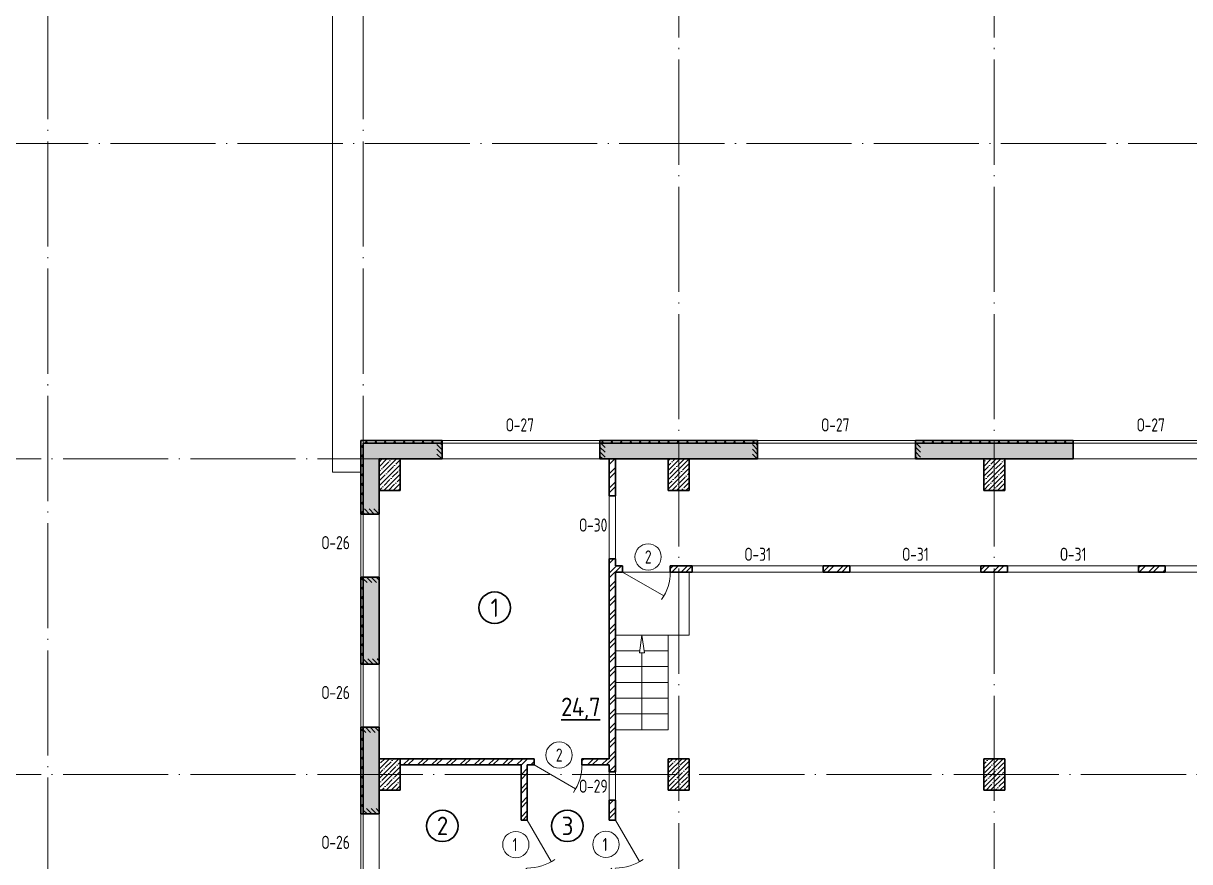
# Model space of a CAD drawing. Extents: x -965262 to 1142518, y -357520 to 71675.
# Drawn here: x -583774 to -561589, y -207011 to -191067 of the extents above; entities that cross this region are included whole.
import ezdxf

# ---------------------------------------------------------------- set-up
doc = ezdxf.new("R2010")
doc.units = 0
doc.header["$LTSCALE"] = 10
doc.linetypes.add('DOTE', pattern=[2.42, 2, -0.2, 0.02, -0.2])
doc.layers.get('0').update_dxf_attribs({"linetype": 'CONTINUOUS', "lineweight": 30})
doc.layers.add('DOTE', color=7, linetype='DOTE', lineweight=9)
doc.styles.add('GOST-2.304_Type-B', font='isocpeur.ttf', dxfattribs={"width": 0.9})
doc.styles.get("Standard").update_dxf_attribs({"font": 'isocpeur.ttf', "height": 300})
pattern_1 = [(45, (-631849.92, -214472.12), (-89.80256, 89.80256), []), (45, (-631760.11, -214472.12), (-89.80256, 89.80256), [158.75, -31.75, 0, -31.75])]
pattern_2 = [(135, (-631849.92, -214472.12), (-89.80256, -89.80256), []), (225, (-631849.92, -214472.12), (89.80256, -89.80256), [])]
pattern_3 = [(135, (-1378181, -304977.83), (-44.9012806, -44.9012806), [])]
pattern_4 = [(135, (-1372181, -304977.83), (-44.9012806, -44.9012806), [])]

msp = doc.modelspace()

# ---------------------------------------------------------------- hatches: boundary and pattern name
at = {"lineweight": 15}
h = msp.add_hatch(dxfattribs=at)
h.set_pattern_fill('ANSI37', color=256, scale=40, angle=90)
h.set_pattern_definition(pattern_2)
h.paths.add_polyline_path([(-577357.4, -200402.1), (-577307.4, -200402.1), (-577307.4, -199052.1), (-575807.2, -199052.1), (-575807.2, -199002.1), (-577357.4, -199002.1)])
h = msp.add_hatch(dxfattribs=at)
h.set_pattern_fill('ANSI35', color=256, scale=40)
h.set_pattern_definition([(45, (-544702.22, -199182.91), (-179.6051, 179.6051), []), (45, (-544522.6, -199182.91), (-179.6051, 179.6051), [317.5, -63.5, 0, -63.5])])
h.paths.add_polyline_path([(-543358.3, -199052.1), (-545807.2, -199052.1), (-545807.2, -199352.1), (-543358.3, -199352.1)])
h.paths.add_polyline_path([(-569807.2, -199052.1), (-572807.2, -199052.1), (-572807.2, -199352.1), (-569807.2, -199352.1)])
h.paths.add_polyline_path([(-563807.2, -199052.1), (-566807.2, -199052.1), (-566807.2, -199352.1), (-563807.2, -199352.1)])
h.paths.add_polyline_path([(-557807.2, -199052.1), (-560807.2, -199052.1), (-560807.2, -199352.1), (-557807.2, -199352.1)])
h.paths.add_polyline_path([(-551807.2, -199052.1), (-554807.2, -199052.1), (-554807.2, -199352.1), (-551807.2, -199352.1)])
h.paths.add_polyline_path([(-543358.3, -199052.1), (-548807.2, -199052.1), (-548807.2, -199352.1), (-543358.3, -199352.1)])
h.paths.add_polyline_path([(-541307.4, -199052.1), (-542158.3, -199052.1), (-542158.3, -199352.1), (-541307.4, -199352.1)])
h.paths.add_polyline_path([(-541307.4, -223452.1), (-541307.4, -223352.1), (-541607.4, -223352.1), (-541607.4, -223352.1), (-542007.4, -223352.1), (-542807.4, -223352.1), (-542807.4, -223652.1), (-541307.4, -223652.1)])
h.paths.add_polyline_path([(-545807.4, -223352.1), (-545807.4, -223702.1), (-548807.4, -223702.1), (-548807.4, -223352.1)])
h.paths.add_polyline_path([(-551807.4, -223352.1), (-553107.4, -223352.1), (-553107.4, -223352.1), (-553507.4, -223352.1), (-554807.4, -223352.1), (-554807.4, -223652.1), (-551807.4, -223652.1)])
h.paths.add_polyline_path([(-557807.4, -223352.1), (-559107.4, -223352.1), (-559107.4, -223352.1), (-559507.4, -223352.1), (-560807.4, -223352.1), (-560807.4, -223652.1), (-557807.4, -223652.1)])
h.paths.add_polyline_path([(-563807.4, -223352.1), (-565107.4, -223352.1), (-565107.4, -223352.1), (-565507.4, -223352.1), (-566807.4, -223352.1), (-566807.4, -223652.1), (-563807.4, -223652.1)])
h.paths.add_polyline_path([(-569807.4, -223352.1), (-571107.4, -223352.1), (-571107.4, -223352.1), (-571507.4, -223352.1), (-572807.4, -223352.1), (-572807.4, -223652.1), (-569807.4, -223652.1)])
h.paths.add_polyline_path([(-575807.4, -223352.1), (-576607.4, -223352.1), (-576607.4, -223352.1), (-577007.4, -223352.1), (-577307.4, -223536), (-577307.4, -223652.1), (-575807.4, -223652.1)])
h.paths.add_polyline_path([(-577007.4, -213002.1), (-577307.4, -213002.1), (-577307.4, -213927.1), (-577007.4, -213927.1), (-577007.4, -213927.1)])
h.paths.add_polyline_path([(-577007.4, -210152.1), (-577307.4, -210152.1), (-577307.4, -211802.1), (-577007.4, -211802.1)])
h.paths.add_polyline_path([(-577007.4, -208952.1), (-577357.4, -208952.1), (-577357.4, -207302.1), (-577007.4, -207302.1)])
h.paths.add_polyline_path([(-577007.4, -204452.1), (-577307.4, -204452.1), (-577307.4, -206102.1), (-577007.4, -206102.1)])
h.paths.add_polyline_path([(-577007.4, -201602.1), (-577307.4, -201602.1), (-577307.4, -203252.1), (-577007.4, -203252.1)])
h.paths.add_polyline_path([(-577307.4, -208952.1), (-577357.4, -208952.1), (-577357.4, -207302.1), (-577307.4, -207302.1)])
h.paths.add_polyline_path([(-577007.4, -223352.1), (-577307.4, -223536), (-577307.4, -221851.9), (-577007.4, -221851.9)])
h.paths.add_polyline_path([(-577307.4, -218851.9), (-577307.4, -216927.1), (-577007.4, -216927.1), (-577007.4, -218851.9)])
h.paths.add_polyline_path([(-577307.4, -200402.1), (-577307.4, -199052.1), (-575807.2, -199052.1), (-575807.2, -199352.1), (-577007.4, -199353), (-577007.4, -200402.1)])
h.paths.add_polyline_path([(-548807.4, -223652.1), (-545807.4, -223652.1), (-545807.4, -223702.1), (-548807.4, -223702.1)])
h = msp.add_hatch()
h.set_pattern_fill('ANSI31', color=3, scale=20, angle=90)
h.set_pattern_definition(pattern_3)
h.paths.add_polyline_path([(-575807.2, -199052.1), (-575807.2, -199352.1), (-575907.2, -199352.1), (-575907.2, -199052.1)])
h = msp.add_hatch(dxfattribs=at)
h.set_pattern_fill('ANSI37', color=256, scale=40, angle=90)
h.set_pattern_definition(pattern_2)
h.paths.add_polyline_path([(-569807.2, -199052.1), (-569807.2, -199002.1), (-572807.2, -199002.1), (-572807.2, -199052.1)])
h = msp.add_hatch()
h.set_pattern_fill('ANSI31', color=3, scale=20, angle=90)
h.set_pattern_definition(pattern_3)
h.paths.add_polyline_path([(-572707.2, -199052.1), (-572707.2, -199352.1), (-572807.2, -199352.1), (-572807.2, -199052.1)])
h = msp.add_hatch()
h.set_pattern_fill('ANSI31', color=3, scale=20, angle=90)
h.set_pattern_definition(pattern_4)
h.paths.add_polyline_path([(-569807.2, -199052.1), (-569807.2, -199352.1), (-569907.2, -199352.1), (-569907.2, -199052.1)])
h = msp.add_hatch(dxfattribs=at)
h.set_pattern_fill('ANSI37', color=256, scale=40, angle=90)
h.set_pattern_definition(pattern_2)
h.paths.add_polyline_path([(-566807.2, -199002.1), (-566807.2, -199052.1), (-563807.2, -199052.1), (-563807.2, -199002.1)])
h = msp.add_hatch()
h.set_pattern_fill('ANSI31', color=3, scale=20, angle=90)
h.set_pattern_definition(pattern_4)
h.paths.add_polyline_path([(-566707.2, -199052.1), (-566707.2, -199352.1), (-566807.2, -199352.1), (-566807.2, -199052.1)])
h = msp.add_hatch(dxfattribs=at)
h.set_pattern_fill('ANSI35', color=256, scale=20, style=0)
h.set_pattern_definition(pattern_1)
h.paths.add_polyline_path([(-576607.4, -199352.1), (-577007.4, -199352.1), (-577007.4, -199952.1), (-576607.4, -199952.1)])
h = msp.add_hatch(dxfattribs=at)
h.set_pattern_fill('ANSI32', color=1, scale=20)
h.set_pattern_definition([(45, (169335.63, -217131.9), (-134.70384, 134.70384), []), (45, (169425.43, -217131.9), (-134.70384, 134.70384), [])])
h.paths.add_polyline_path([(-571107.4, -213142.1), (-572507.9, -213142.1), (-572507.9, -213012.1), (-572627.9, -213012.1), (-572627.9, -213142.1), (-577007.4, -213142.1), (-577007.4, -213262.1), (-571357.4, -213262.1), (-571357.4, -213522.1), (-571107.4, -213522.1)], flags=17)
h.paths.add_polyline_path([(-571107.4, -213142.1), (-572507.4, -213142.1), (-572507.4, -213012.1), (-572627.4, -213012.1), (-572627.4, -213142.1), (-577007.4, -213142.1), (-577007.4, -213262.1), (-571357.4, -213262.1), (-571357.4, -213522.1), (-571107.4, -213522.1)], flags=16)
h.paths.add_polyline_path([(-550117.4, -209752.1), (-550247.4, -209752.1), (-550247.4, -209882.1), (-550117.4, -209882.1)], flags=17)
h.paths.add_polyline_path([(-550117.4, -209752.1), (-550247.4, -209752.1), (-550247.4, -209882.1), (-550117.4, -209882.1)], flags=16)
h.paths.add_polyline_path([(-545787.4, -220832.1), (-545907.4, -220832.1), (-545907.4, -221122.1), (-545787.4, -221122.1)], flags=17)
h.paths.add_polyline_path([(-576607.4, -205172.1), (-576607.4, -205052.1), (-574057.9, -205052.2), (-574057.9, -205172.1), (-574187.9, -205172.1), (-574187.9, -206222), (-574307.9, -206222), (-574307.8, -205172.1), (-576607.4, -205172.1)])
h.paths.add_polyline_path([(-572627.9, -205302.2), (-572627.9, -205172.1), (-573147.9, -205172.1), (-573147.9, -205052.1), (-572627.9, -205052.1), (-572627.9, -201252.1), (-572507.9, -201254.7), (-572507.9, -201382.1), (-572377.9, -201382.1), (-572377.9, -201502.1), (-572507.9, -201502.1), (-572507.9, -205302.2), (-572627.9, -205302.2)])
h.paths.add_polyline_path([(-572627.9, -206222), (-572627.9, -205842.2), (-572507.9, -205842.2), (-572507.9, -206222)])
h.paths.add_polyline_path([(-572627.9, -207511.9), (-572627.9, -207132), (-572507.9, -207132), (-572507.9, -207511.9), (-572627.9, -207511.9)])
h.paths.add_polyline_path([(-577007.4, -208302.1), (-577007.4, -208182.2), (-574307.9, -208182.2), (-574307.9, -207132), (-574187.9, -207132), (-574187.9, -208182), (-574057.9, -208182.1), (-574057.9, -208302.1), (-577007.4, -208302.1)])
h.paths.add_polyline_path([(-572627.8, -208432.1), (-572627.9, -208302.1), (-573147.6, -208302.1), (-573147.6, -208182.1), (-572627.9, -208182.1), (-572627.9, -208051.9), (-572507.9, -208051.9), (-572507.9, -208432.1), (-572627.9, -208432.1)])
h.paths.add_polyline_path([(-572757.9, -210912), (-572757.9, -210532), (-572507.9, -210532), (-572507.9, -210912)])
h.paths.add_polyline_path([(-577007.4, -213262.1), (-577007.4, -213142.1), (-572627, -213142.1), (-572627, -213012.1), (-572507.9, -213011.8), (-572506.9, -213142.1), (-571107.4, -213142.1), (-571107.4, -213522.1), (-571357.4, -213522.1), (-571357.4, -213262.1), (-577007.4, -213262.1)])
h.paths.add_polyline_path([(-576607.9, -217252.1), (-576607.4, -217132.1), (-571507.4, -217132.1), (-571507.4, -217252.1), (-576607.4, -217252.1)])
h.paths.add_polyline_path([(-571357.4, -217052.1), (-571357.4, -216532.1), (-571107.4, -216532.1), (-571107.4, -217052.1)])
h.paths.add_polyline_path([(-572627.9, -200052.1), (-572627.9, -199352.1), (-572507.9, -199352.1), (-572507.9, -200052.1)])
h.paths.add_polyline_path([(-571467.9, -201502.1), (-571467.9, -201382.1), (-571052.4, -201382.1), (-571052.4, -201502.1)])
h.paths.add_polyline_path([(-568562.4, -201502.1), (-568562.4, -201382.1), (-568055, -201382.1), (-568052.5, -201502.1)])
h.paths.add_polyline_path([(-565562.4, -201502.1), (-565562.4, -201382.1), (-565052.5, -201382.1), (-565052.5, -201502.1)])
h.paths.add_polyline_path([(-562562.4, -201502.1), (-562562.4, -201382.1), (-562052.5, -201382.1), (-562052.5, -201502.1)])
h.paths.add_polyline_path([(-559562.4, -201502.1), (-559562.4, -201382.1), (-559052.5, -201382.1), (-559052.5, -201502.1)])
h.paths.add_polyline_path([(-556562.4, -201502.1), (-556562.4, -201382.1), (-556052.5, -201382.1), (-556052.5, -201502.1)])
h.paths.add_polyline_path([(-553562.4, -201502.1), (-553562.4, -201382.1), (-553052.5, -201382.1), (-553052.5, -201502.1)])
h.paths.add_polyline_path([(-550497.4, -201502.1), (-550497.4, -201382.1), (-550117.4, -201382.1), (-550117.4, -201502.1), (-550247.4, -201502.1), (-550247.4, -201762.1), (-550367.4, -201762.1), (-550367.4, -201502.1)])
h.paths.add_polyline_path([(-547562.4, -201502.1), (-547562.4, -201382.1), (-547052.5, -201382.1), (-547052.5, -201502.1)])
h.paths.add_polyline_path([(-544497.4, -201502.1), (-544497.4, -201382.1), (-541307.4, -201382.1), (-541307.4, -201502.1)])
h.paths.add_polyline_path([(-550367.4, -204257.1), (-550367.4, -203877.1), (-550117.4, -203877.1), (-550117.4, -204257.1)])
h.paths.add_polyline_path([(-550367.4, -206752.1), (-550367.4, -206372.1), (-550117.4, -206372.1), (-550117.4, -206752.1)])
h.paths.add_polyline_path([(-550367.4, -210132.1), (-550367.4, -209752.1), (-550117.4, -209752.1), (-550117.4, -210002.1), (-550247.4, -210002.1), (-550247.4, -210132.1)])
h.paths.add_polyline_path([(-549067.4, -210002.1), (-549067.4, -209882.1), (-548687.4, -209882.1), (-548687.4, -210002.1)])
h.paths.add_polyline_path([(-547637.4, -210002.1), (-547637.4, -209882.1), (-547387.4, -209882.1), (-547387.4, -211052.1), (-547507.4, -211052.1), (-547507.4, -210002.1)])
h.paths.add_polyline_path([(-547107.4, -211652.1), (-547107.4, -211532.1), (-542007.4, -211532.1), (-542007.4, -211652.1)])
h.paths.add_polyline_path([(-541607.4, -211652.1), (-541607.4, -211532.1), (-541307.4, -211532.1), (-541307.4, -211652.1)])
h.paths.add_polyline_path([(-547637.4, -214992.1), (-547637.4, -214872.1), (-547507.4, -214872.1), (-547507.4, -213717.1), (-547387.4, -213717.1), (-547387.4, -214872.1), (-541307.4, -214872.1), (-541307.4, -214992.1)])
h.paths.add_polyline_path([(-547507.4, -212807.1), (-547507.4, -211652.1), (-547387.4, -211652.1), (-547387.4, -212807.1)])
h.paths.add_polyline_path([(-550367.4, -212627.1), (-550367.4, -212247.1), (-550117.4, -212247.1), (-550117.4, -212627.1)])
h.paths.add_polyline_path([(-550367.4, -214992.1), (-550367.4, -214742.1), (-550247.4, -214742.1), (-550247.4, -214872.1), (-548547.4, -214872.1), (-548547.4, -214992.1)])
h.paths.add_polyline_path([(-541607.4, -217172.1), (-541607.4, -217052.1), (-541307.4, -217052.1), (-541307.4, -217172.1), (-541607.4, -217172.1)])
h.paths.add_polyline_path([(-541607.4, -217652.1), (-541607.4, -217532.1), (-541307.4, -217532.1), (-541307.4, -217652.1), (-541607.4, -217652.1)])
h.paths.add_polyline_path([(-545907.4, -221122.1), (-545907.4, -217812.1), (-543207.4, -217812.1), (-543207.4, -219032.1), (-541307.4, -219032.1), (-541307.4, -219152.1), (-543327.4, -219152.1), (-543327.4, -217932.1), (-545787.4, -217932.1), (-545787.4, -221122.1)])
h.paths.add_polyline_path([(-547887.8, -222282.1), (-547887.9, -222162.1), (-545907.4, -222162.1), (-545907.4, -222032.1), (-545787.4, -222032.1), (-545787.4, -222282.1), (-547887.9, -222282.1)])
h.paths.add_polyline_path([(-548007.8, -223352.1), (-548007.8, -222542.1), (-547887.8, -222542.1), (-547887.8, -223352.1)])
h.paths.add_polyline_path([(-572627, -213142.1), (-572627.4, -213142.1), (-572627.4, -213012.1), (-572627, -213012.1)], flags=16)
h.paths.add_polyline_path([(-572506.9, -213142.1), (-572507.4, -213142.1), (-572507.4, -213012.1), (-572506.9, -213012.1)], flags=16)
h.paths.add_polyline_path([(-545787.4, -220832.1), (-545907.4, -220832.1), (-545907.4, -220822.1), (-545787.4, -220822.1)], flags=17)
h = msp.add_hatch(dxfattribs=at)
h.set_pattern_fill('ANSI35', color=256, scale=20, style=0)
h.set_pattern_definition(pattern_1)
h.paths.add_polyline_path([(-571107.4, -199352.1), (-571507.4, -199352.1), (-571507.4, -199952.1), (-571107.4, -199952.1)])
h = msp.add_hatch(dxfattribs=at)
h.set_pattern_fill('ANSI35', color=256, scale=20, style=0)
h.set_pattern_definition(pattern_1)
h.paths.add_polyline_path([(-565107.4, -199352.1), (-565507.4, -199352.1), (-565507.4, -199952.1), (-565107.4, -199952.1)])
h = msp.add_hatch()
h.set_pattern_fill('ANSI31', color=3, scale=20, angle=90)
h.set_pattern_definition(pattern_3)
h.paths.add_polyline_path([(-577307.4, -200302.1), (-577007.4, -200302.1), (-577007.4, -200402.1), (-577307.4, -200402.1)])
h = msp.add_hatch(dxfattribs=at)
h.set_pattern_fill('ANSI37', color=256, scale=40, angle=90)
h.set_pattern_definition(pattern_2)
h.paths.add_polyline_path([(-577307.4, -201602.1), (-577357.4, -201602.1), (-577357.4, -203252.1), (-577307.4, -203252.1)])
h = msp.add_hatch()
h.set_pattern_fill('ANSI31', color=3, scale=20, angle=90)
h.set_pattern_definition(pattern_3)
h.paths.add_polyline_path([(-577307.4, -201602.1), (-577007.4, -201602.1), (-577007.4, -201702.1), (-577307.4, -201702.1)])
h = msp.add_hatch()
h.set_pattern_fill('ANSI31', color=3, scale=20, angle=90)
h.set_pattern_definition(pattern_3)
h.paths.add_polyline_path([(-577307.4, -203152.1), (-577007.4, -203152.1), (-577007.4, -203252.1), (-577307.4, -203252.1)])
h = msp.add_hatch(dxfattribs=at)
h.set_pattern_fill('ANSI37', color=256, scale=40, angle=90)
h.set_pattern_definition(pattern_2)
h.paths.add_polyline_path([(-577307.4, -204452.1), (-577357.4, -204452.1), (-577357.4, -206102.1), (-577307.4, -206102.1)])
h = msp.add_hatch()
h.set_pattern_fill('ANSI31', color=3, scale=20, angle=90)
h.set_pattern_definition(pattern_3)
h.paths.add_polyline_path([(-577307.4, -204452.1), (-577007.4, -204452.1), (-577007.4, -204552.1), (-577307.4, -204552.1)])
h = msp.add_hatch(dxfattribs=at)
h.set_pattern_fill('ANSI35', color=256, scale=20, style=0)
h.set_pattern_definition(pattern_1)
h.paths.add_polyline_path([(-576607.4, -205052.1), (-577007.4, -205052.1), (-577007.4, -205652.1), (-576607.4, -205652.1)])
h = msp.add_hatch(dxfattribs=at)
h.set_pattern_fill('ANSI35', color=256, scale=20, style=0)
h.set_pattern_definition(pattern_1)
h.paths.add_polyline_path([(-571107.4, -205052.1), (-571507.4, -205052.1), (-571507.4, -205652.1), (-571107.4, -205652.1)])
h = msp.add_hatch(dxfattribs=at)
h.set_pattern_fill('ANSI35', color=256, scale=20, style=0)
h.set_pattern_definition(pattern_1)
h.paths.add_polyline_path([(-565107.4, -205052.1), (-565507.4, -205052.1), (-565507.4, -205652.1), (-565107.4, -205652.1)])
h = msp.add_hatch()
h.set_pattern_fill('ANSI31', color=3, scale=20, angle=90)
h.set_pattern_definition(pattern_3)
h.paths.add_polyline_path([(-577307.4, -206002.1), (-577007.4, -206002.1), (-577007.4, -206102.1), (-577307.4, -206102.1)])

# ---------------------------------------------------------------- linework, layer by layer
at = {"color": 86, "lineweight": 15}
for q in [(-577892.4, -175827.1, -4741.1), (-577357.4, -199602.1, -4741.1)]:
    msp.add_line((-577892.4, -199602.1, -4741.1), q, dxfattribs=at)
for p, q in [((-577357.4, -199002.1, -4741.1), (-577357.4, -200402.1, -4741.1)), ((-575807.2, -199002.1, -4741.1), (-577357.4, -199002.1, -4741.1)), ((-577307.4, -199052.1, -4741.1), (-577307.4, -200402.1, -4741.1)), ((-575807.2, -199052.1, -4741.1), (-577307.4, -199052.1, -4741.1)), ((-575807.2, -199352.1, -4741.1), (-575807.2, -199002.1, -4741.1)), ((-572807.2, -199002.1, -4741.1), (-572807.2, -199352.1, -4741.1)), ((-569807.2, -199002.1, -4741.1), (-572807.2, -199002.1, -4741.1)), ((-569807.2, -199052.1, -4741.1), (-572807.2, -199052.1, -4741.1)), ((-569807.2, -199352.1, -4741.1), (-569807.2, -199002.1, -4741.1)), ((-566807.2, -199002.1, -4741.1), (-566807.2, -199352.1, -4741.1)), ((-563807.2, -199002.1, -4741.1), (-566807.2, -199002.1, -4741.1)), ((-563807.2, -199052.1, -4741.1), (-566807.2, -199052.1, -4741.1)), ((-563807.2, -199352.1, -4741.1), (-563807.2, -199002.1, -4741.1)), ((-577007.4, -199352.1, -4741.1), (-575807.2, -199352.1, -4741.1)), ((-577007.4, -199352.1, -4711.1), (-577007.4, -200402.1, -4741.1)), ((-572807.2, -199352.1, -4741.1), (-569807.2, -199352.1, -4741.1)), ((-566807.2, -199352.1, -4741.1), (-563807.2, -199352.1, -4741.1)), ((-577357.4, -200402.1, -4741.1), (-577007.4, -200402.1, -4741.1)), ((-577007.4, -201602.1, -4741.1), (-577357.4, -201602.1, -4741.1)), ((-577357.4, -201602.1, -4741.1), (-577357.4, -203252.1, -4741.1)), ((-577307.4, -201602.1, -4741.1), (-577307.4, -203252.1, -4741.1)), ((-577007.4, -201602.1, -4741.1), (-577007.4, -203252.1, -4741.1)), ((-577357.4, -203252.1, -4741.1), (-577007.4, -203252.1, -4741.1)), ((-577007.4, -204452.1, -4741.1), (-577357.4, -204452.1, -4741.1)), ((-577357.4, -204452.1, -4741.1), (-577357.4, -206102.1, -4741.1)), ((-577307.4, -204452.1, -4741.1), (-577307.4, -206102.1, -4741.1)), ((-577007.4, -204452.1, -4741.1), (-577007.4, -206102.1, -4741.1)), ((-577007.4, -205052.1, -4711.1), (-577007.4, -205652.1, -4711.1)), ((-577357.4, -206102.1, -4741.1), (-577007.4, -206102.1, -4741.1))]:
    msp.add_line(p, q)
at = {"lineweight": 15}
for p, q in [((-572807.2, -199002.1, -4741.1), (-575807.2, -199002.1, -4741.1)), ((-572807.2, -199052.1, -4741.1), (-575807.2, -199052.1, -4741.1)), ((-566807.2, -199002.1, -4741.1), (-569807.2, -199002.1, -4741.1)), ((-566807.2, -199052.1, -4741.1), (-569807.2, -199052.1, -4741.1)), ((-560807.2, -199002.1, -4741.1), (-563807.2, -199002.1, -4741.1)), ((-560807.2, -199052.1, -4741.1), (-563807.2, -199052.1, -4741.1)), ((-572807.2, -199352.1, -4741.1), (-575807.2, -199352.1, -4741.1)), ((-566807.2, -199352.1, -4741.1), (-569807.2, -199352.1, -4741.1)), ((-560807.2, -199352.1, -4741.1), (-563807.2, -199352.1, -4741.1)), ((-577357.4, -200402.1, -4741.1), (-577357.4, -201602.1, -4741.1)), ((-577307.4, -200402.1, -4741.1), (-577307.4, -201602.1, -4741.1)), ((-577007.4, -200402.1, -4741.1), (-577007.4, -201602.1, -4741.1)), ((-572507.9, -201502.1, -4711.1), (-572507.4, -204502.1, -4711.1)), ((-571107.4, -201502.1, -4711.1), (-572507.9, -201502.1, -4711.1)), ((-572377.9, -201502.1, -4711.1), (-571589.8, -201957.1, -4711.1)), ((-571107.4, -201502.1, -4711.1), (-571107.4, -202702.1, -4711.1)), ((-571107.4, -202702.1, -4711.1), (-572507.9, -202702.1, -4711.1)), ((-571507.4, -202702.1, -4711.1), (-572507.4, -202702.1, -4711.1)), ((-572007.4, -202702.1, -4711.1), (-572056.4, -203041.4, -4711.1)), ((-572007.4, -202702.1, -4711.1), (-571958.4, -203041.4, -4711.1)), ((-571507.4, -202702.1, -4711.1), (-571507.4, -204502.1, -4711.1)), ((-572050.7, -203002.1, -4711.1), (-572507.4, -203002.1, -4711.1)), ((-571958.4, -203041.4, -4711.1), (-572056.4, -203041.4, -4711.1)), ((-572007.4, -204502.1, -4711.1), (-572007.4, -203041.4, -4711.1)), ((-571507.4, -203002.1, -4711.1), (-571964.1, -203002.1, -4711.1)), ((-577357.4, -203252.1, -4741.1), (-577357.4, -204452.1, -4741.1)), ((-577307.4, -203252.1, -4741.1), (-577307.4, -204452.1, -4741.1)), ((-577007.4, -203252.1, -4741.1), (-577007.4, -204452.1, -4741.1)), ((-571507.4, -203302.1, -4711.1), (-572507.4, -203302.1, -4711.1)), ((-571507.4, -203602.1, -4711.1), (-572507.4, -203602.1, -4711.1)), ((-571507.4, -203902.1, -4711.1), (-572507.4, -203902.1, -4711.1)), ((-571507.4, -204202.1, -4711.1), (-572507.4, -204202.1, -4711.1)), ((-571507.4, -204502.1, -4711.1), (-572507.4, -204502.1, -4711.1)), ((-574057.9, -205172.1, -4711.1), (-573269.8, -205627.1, -4711.1)), ((-577357.4, -206102.1, -4741.1), (-577357.4, -207302.1, -4741.1)), ((-577307.4, -206102.1, -4741.1), (-577307.4, -207302.1, -4741.1)), ((-577007.4, -206102.1, -4741.1), (-577007.4, -207302.1, -4741.1)), ((-574187.9, -206222, -4711.1), (-573732.9, -207010.1, -4711.1)), ((-572507.9, -206222, -4711.1), (-572052.9, -207010.1, -4711.1))]:
    msp.add_line(p, q, dxfattribs=at)
at = {"lineweight": 30}
for p, q in [((-577007.4, -199352.1, -4711.1), (-577007.4, -199952.1, -4711.1)), ((-576607.4, -199352.1, -4711.1), (-577007.4, -199352.1, -4711.1)), ((-576607.4, -199952.1, -4711.1), (-576607.4, -199352.1, -4711.1)), ((-571507.4, -199352.1, -4711.1), (-571507.4, -199952.1, -4711.1)), ((-571107.4, -199352.1, -4711.1), (-571507.4, -199352.1, -4711.1)), ((-571107.4, -199952.1, -4711.1), (-571107.4, -199352.1, -4711.1)), ((-565507.4, -199352.1, -4711.1), (-565507.4, -199952.1, -4711.1)), ((-565107.4, -199352.1, -4711.1), (-565507.4, -199352.1, -4711.1)), ((-565107.4, -199952.1, -4711.1), (-565107.4, -199352.1, -4711.1)), ((-577007.4, -199952.1, -4711.1), (-576607.4, -199952.1, -4711.1)), ((-571507.4, -199952.1, -4711.1), (-571107.4, -199952.1, -4711.1)), ((-565507.4, -199952.1, -4711.1), (-565107.4, -199952.1, -4711.1)), ((-576607.4, -205052.1, -4711.1), (-577007.4, -205052.1, -4711.1)), ((-576607.4, -205652.1, -4711.1), (-576607.4, -205052.1, -4711.1)), ((-571507.4, -205052.1, -4711.1), (-571507.4, -205652.1, -4711.1)), ((-571107.4, -205052.1, -4711.1), (-571507.4, -205052.1, -4711.1)), ((-571107.4, -205652.1, -4711.1), (-571107.4, -205052.1, -4711.1)), ((-565507.4, -205052.1, -4711.1), (-565507.4, -205652.1, -4711.1)), ((-565107.4, -205052.1, -4711.1), (-565507.4, -205052.1, -4711.1)), ((-565107.4, -205652.1, -4711.1), (-565107.4, -205052.1, -4711.1)), ((-577007.4, -205652.1, -4711.1), (-576607.4, -205652.1, -4711.1)), ((-571507.4, -205652.1, -4711.1), (-571107.4, -205652.1, -4711.1)), ((-565507.4, -205652.1, -4711.1), (-565107.4, -205652.1, -4711.1))]:
    msp.add_line(p, q, dxfattribs=at)
at = {"color": 1}
for p, q in [((-572627.9, -200052.1, -4711.1), (-572627.9, -199352.1, -4711.1)), ((-572627.9, -199352.1, -4711.1), (-572507.9, -199352.1, -4711.1)), ((-572507.9, -199352.1, -4711.1), (-572507.9, -200052.1, -4711.1)), ((-572627.9, -200052.1, -4711.1), (-572627.9, -200052.1, -4711.1)), ((-572507.9, -200052.1, -4711.1), (-572627.9, -200052.1, -4711.1)), ((-572627.9, -201252.1, -4711.1), (-572507.9, -201252.1, -4711.1)), ((-572627.9, -205052.2, -4711.1), (-572627.9, -201252.1, -4711.1)), ((-572507.9, -201252.1, -4711.1), (-572507.9, -201382.1, -4711.1)), ((-572507.9, -201382.1, -4711.1), (-572377.9, -201382.1, -4711.1)), ((-572377.9, -201382.1, -4711.1), (-572377.9, -201502.1, -4711.1)), ((-571467.9, -201382.1, -4711.1), (-571052.4, -201382.1, -4711.1)), ((-571467.9, -201502.1, -4711.1), (-571467.9, -201382.1, -4711.1)), ((-571052.4, -201382.1, -4711.1), (-571052.4, -201502.1, -4711.1)), ((-568562.4, -201382.1, -4711.1), (-568052.5, -201382.1, -4711.1)), ((-568562.4, -201502.1, -4711.1), (-568562.4, -201382.1, -4711.1)), ((-568052.5, -201382.1, -4711.1), (-568052.5, -201502.1, -4711.1)), ((-565562.4, -201502.1, -4711.1), (-565562.4, -201382.1, -4711.1)), ((-565562.4, -201382.1, -4711.1), (-565052.5, -201382.1, -4711.1)), ((-565052.5, -201382.1, -4711.1), (-565052.5, -201502.1, -4711.1)), ((-562562.4, -201382.1, -4711.1), (-562052.5, -201382.1, -4711.1)), ((-562562.4, -201502.1, -4711.1), (-562562.4, -201382.1, -4711.1)), ((-562052.5, -201382.1, -4711.1), (-562052.5, -201502.1, -4711.1)), ((-572377.9, -201502.1, -4711.1), (-572507.9, -201502.1, -4711.1)), ((-572507.9, -201502.1, -4711.1), (-572507.9, -205302.2, -4711.1)), ((-571052.4, -201502.1, -4711.1), (-571467.9, -201502.1, -4711.1)), ((-571467.9, -201502.1, -4711.1), (-571467.9, -201502.1, -4711.1)), ((-568562.4, -201502.1, -4711.1), (-568562.4, -201502.1, -4711.1)), ((-568052.5, -201502.1, -4711.1), (-568562.4, -201502.1, -4711.1)), ((-565562.4, -201502.1, -4711.1), (-565562.4, -201502.1, -4711.1)), ((-565052.5, -201502.1, -4711.1), (-565562.4, -201502.1, -4711.1)), ((-562052.5, -201502.1, -4711.1), (-562562.4, -201502.1, -4711.1)), ((-562562.4, -201502.1, -4711.1), (-562562.4, -201502.1, -4711.1)), ((-576607.4, -205172.1, -4711.1), (-576607.4, -205052.1, -4711.1)), ((-576607.4, -205052.1, -4711.1), (-574057.9, -205052.2, -4711.1)), ((-574307.8, -205172.1, -4711.1), (-576607.4, -205172.1, -4711.1)), ((-574307.9, -206222, -4711.1), (-574307.8, -205172.1, -4711.1)), ((-574057.9, -205172.1, -4711.1), (-574187.9, -205172.1, -4711.1)), ((-574187.9, -205172.1, -4711.1), (-574187.9, -206222, -4711.1)), ((-574057.9, -205052.2, -4711.1), (-574057.9, -205172.1, -4711.1)), ((-573147.9, -205052.1, -4711.1), (-572627.9, -205052.2, -4711.1)), ((-573147.9, -205172.1, -4711.1), (-573147.9, -205052.1, -4711.1)), ((-573147.9, -205172.2, -4711.1), (-573147.9, -205172.1, -4711.1)), ((-572627.9, -205172.1, -4711.1), (-573147.9, -205172.2, -4711.1)), ((-572627.9, -205302.2, -4711.1), (-572627.9, -205172.1, -4711.1)), ((-572507.9, -205302.2, -4711.1), (-572627.9, -205302.2, -4711.1)), ((-572627.9, -205842.2, -4711.1), (-572507.9, -205842.2, -4711.1)), ((-572627.9, -206222, -4711.1), (-572627.9, -205842.2, -4711.1)), ((-572507.9, -205842.2, -4711.1), (-572507.9, -206222, -4711.1)), ((-574187.9, -206222, -4711.1), (-574307.9, -206222, -4711.1)), ((-574307.9, -206222, -4711.1), (-574307.9, -206222, -4711.1)), ((-572627.9, -206222, -4711.1), (-572627.9, -206222, -4711.1)), ((-572507.9, -206222, -4711.1), (-572627.9, -206222, -4711.1))]:
    msp.add_line(p, q, dxfattribs=at)
at = {"color": 1, "lineweight": 15}
for p, q in [((-572627.9, -200052.1, -4711.1), (-572627.9, -201252.1, -4711.1)), ((-572507.9, -200052.1, -4711.1), (-572507.9, -201252.1, -4711.1)), ((-571052.4, -201382.1, -4711.1), (-568562.4, -201382.1, -4711.1)), ((-568052.5, -201382.1, -4711.1), (-565562.4, -201382.1, -4711.1)), ((-565052.5, -201382.1, -4711.1), (-562562.4, -201382.1, -4711.1)), ((-562052.5, -201382.1, -4711.1), (-559562.4, -201382.1, -4711.1)), ((-571052.4, -201502.1, -4711.1), (-568562.4, -201502.1, -4711.1)), ((-568052.5, -201502.1, -4711.1), (-565562.4, -201502.1, -4711.1)), ((-565052.5, -201502.1, -4711.1), (-562562.4, -201502.1, -4711.1)), ((-562052.5, -201502.1, -4711.1), (-559562.4, -201502.1, -4711.1)), ((-572627.9, -205302.2, -4711.1), (-572627.9, -205842.2, -4711.1)), ((-572507.9, -205302.2, -4711.1), (-572507.9, -205842.2, -4711.1))]:
    msp.add_line(p, q, dxfattribs=at)
at = {"lineweight": 15}
for centre in [(-571890.2, -201215.4, -3259.8), (-573583.1, -204982.7, -3259.8), (-574406.3, -206686, -3259.8), (-572693.3, -206682.7, -3259.8)]:
    msp.add_circle(centre, 250, dxfattribs=at)
for centre in [(-574810.3, -202181.9, -6519.6), (-575806, -206329.9, -6519.6), (-573427.1, -206329.9, -6519.6)]:
    msp.add_circle(centre, 300)
for centre, start, end in [((-572377.9, -201502.1, -4711.1), 325, 360), ((-574057.9, -205172.1, -4711.1), 325, 0), ((-574187.9, -206222, -4711.1), 270, 305), ((-572507.9, -206222, -4711.1), 270, 305)]:
    msp.add_arc(centre, 910, start, end, dxfattribs=at)
at = {"layer": 'DOTE', "ltscale": 100, "extrusion": (0, -1, 0)}
for p, q in [((-583307.4, -161852.1, -6162.4), (-583307.4, -237887.4, -6162.4)), ((-577307.4, -161852.1, -6162.4), (-577307.4, -237887.4, -6162.4)), ((-571307.4, -162715.3, -6162.4), (-571307.4, -237887.4, -6162.4)), ((-565307.4, -162715.3, -6162.4), (-565307.4, -237887.4, -6162.4))]:
    msp.add_line(p, q, dxfattribs=at)
at = {"layer": 'DOTE', "ltscale": 100}
for p, q in [((-541398.5, -193352.1, -6162.4), (-599662.7, -193352.1, -6162.4)), ((-527777.4, -199352.1, -6162.4), (-599662.7, -199352.1, -6162.4)), ((-527777.4, -205352.1, -6162.4), (-599662.7, -205352.1, -6162.4))]:
    msp.add_line(p, q, dxfattribs=at)

# ---------------------------------------------------------------- texts
at = {"color": 5, "width": 0.75}
for s, p in [('О-27', (-574593.3, -198829.7, 2581.5)), ('О-27', (-568593.3, -198829.7, 2581.5)), ('О-27', (-562593.3, -198829.7, 2581.5)), ('О-30', (-573199.2, -200733.5, 2581.5)), ('О-26', (-578100.4, -201068.4, 4062.8)), ('О-31', (-570053.1, -201289.4, 2581.5)), ('О-31', (-567053.2, -201289.4, 2581.5)), ('О-31', (-564053.2, -201289.4, 2581.5)), ('О-26', (-578100.4, -203918.4, 4062.8)), ('О-29', (-573199.2, -205700, 2581.5)), ('О-26', (-578100.4, -206768.4, 4062.8))]:
    msp.add_text(s, height=250, dxfattribs=at).set_placement(p)
at = {"color": 4, "lineweight": 15, "width": 0.75}
for s, p in [('2', (-571951.6, -201341, -3259.8)), ('2', (-573644.5, -205108.4, -3259.8)), ('1', (-574467.7, -206811.7, -3259.8)), ('1', (-572754.7, -206808.4, -3259.8))]:
    msp.add_text(s, height=250, dxfattribs=at).set_placement(p)
at = {"char_height": 350, "attachment_point": 5, "style": 'GOST-2.304_Type-B'}
for s, insert, width in [('{\\fISOCPEUR|b0|i0|c0|p34;\\T0.95;1}', (-574810.3, -202181.9, -1808.5), 800), ('{\\fISOCPEUR|b0|i0|c0|p34;\\T0.95;\\L24,7}', (-573175.3, -204106.9, -5068.3), 2000), ('{\\fISOCPEUR|b0|i0|c0|p34;\\T0.95;2}', (-575806, -206329.9, -1808.5), 800), ('{\\fISOCPEUR|b0|i0|c0|p34;\\T0.95;3}', (-573427.1, -206329.9, -1808.5), 800)]:
    msp.add_mtext(s, dxfattribs=dict(at, insert=insert, width=width))

doc.saveas('drawing.dxf')
